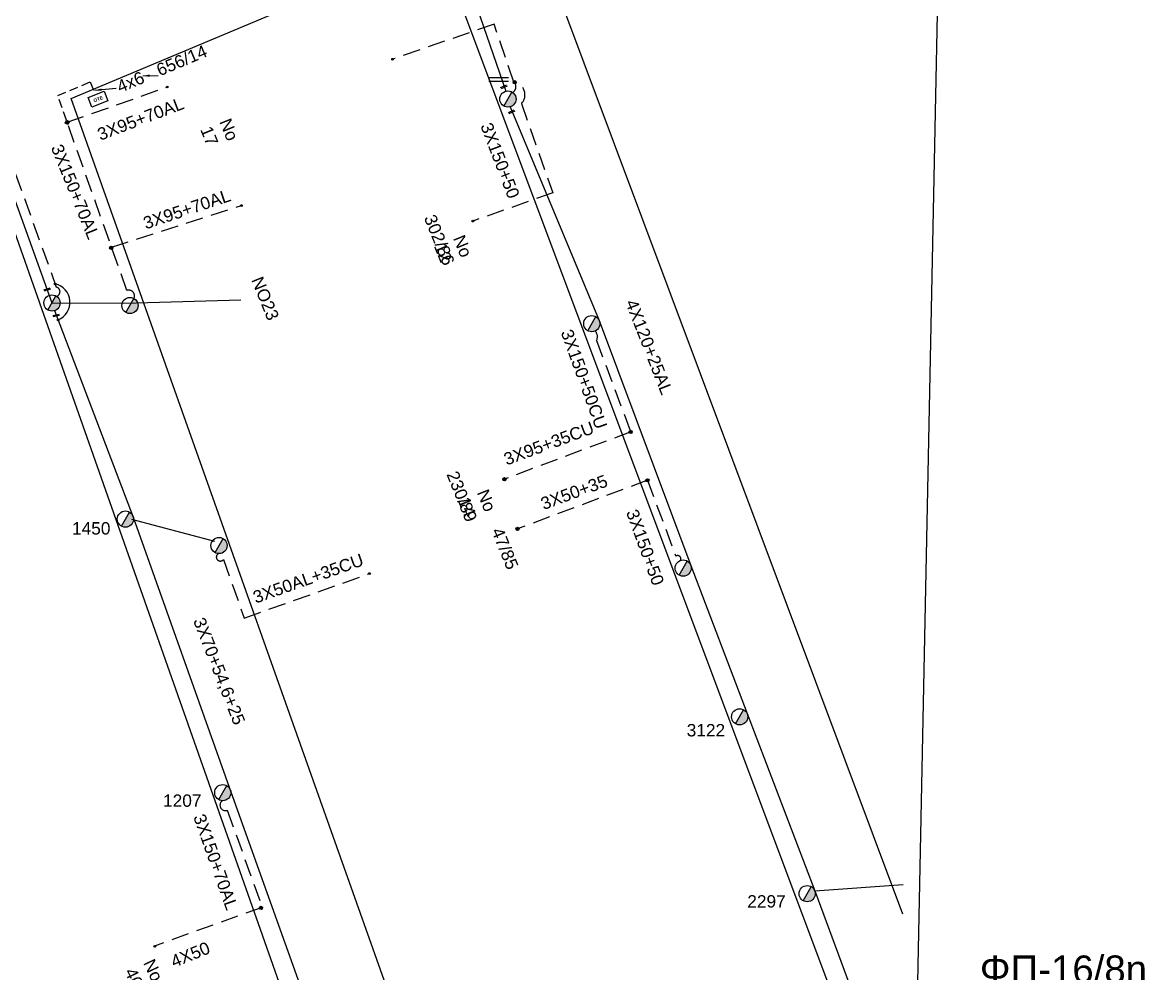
# Model space of a CAD drawing. Header units: millimetres. Extents: x 771 to 3391, y 686 to 1835.
# Drawn here: x 2753 to 2916.3, y 1162.7 to 1301.1 of the extents above; entities that cross this region are included whole.
import ezdxf

# ---------------------------------------------------------------- set-up
doc = ezdxf.new("R2010")
doc.units = ezdxf.units.MM
doc.linetypes.add('DASHED', pattern=[19.05, 12.7, -6.35])
for name, color, linetype in [('Pillar OTE', 7, 'Continuous'), ('Άγνωστα', 7, 'Continuous'), ('Επιγραφές - Σχήματα', 7, 'Continuous'), ('Καλωδια Χ.Τ 3x95+35', 7, 'DASHED'), ('Καλωδια Χ.Τ. 3x50+35', 7, 'Continuous'), ('Καλώδια ΧΤ   3x150+50CU', 7, 'DASHED'), ('Καλώδια ΧΤ   3x150+70AL', 7, 'DASHED'), ('Καλώδια ΧΤ   3x150AL+50CU', 7, 'DASHED'), ('Μηχανική τομή', 7, 'Continuous'), ('Στύλος ΦΜ', 7, 'Continuous'), ('Στύλος ΦΜ @ 1', 7, 'Continuous'), ('Συνδέσεις', 7, 'Continuous'), ('Συνεστραμμένα ΧΤ   3x70+54.6+25 AL', 7, 'SYN_LINE'), ('Συνεστραμμένα ΧΤ   4x120+25 AL', 7, 'SYN_LINE'), ('Τομή', 7, 'Continuous'), ('Υπόβαθρο ΔΕΗ', 7, 'Continuous'), ('Υπόγεια καλώδια Παροχών ΧΤ   4x50AL', 7, 'DASHED'), ('Υπόγεια καλώδια Παροχών ΧΤ   4x6', 7, 'DASHED')]:
    doc.layers.add(name, color=color, linetype=linetype)
doc.styles.get("Standard").update_dxf_attribs({"font": 'ARIAL.TTF'})
doc.linetypes.add('SYN_LINE', pattern='A,0.5,-0.0001,["/\\/\\/\\/",Standard,S=0.1,R=0,X=0,Y=-0.05],-0.25', length=0.7501)
doc.dimstyles.new('ISO-25', dxfattribs={"dimtxt": 2.5, "dimasz": 2.5, "dimexe": 1.25, "dimexo": 0.625, "dimtad": 1, "dimtxsty": 'Standard', "dimcen": 2.5, "dimadec": 0, "dimazin": 0, "dimtfac": 1, "dimtmove": 0, "dimatfit": 3, "dimfxl": 1, "dimarcsym": 0})

# ---------------------------------------------------------------- blocks, each defined once
blk = doc.blocks.new('ΥΠΑΡΧΩΝ ΤΣΙΜΕΝΤΕΝΙΟΣ ΣΤΥΛΟΣ')
at = {"layer": 'Στύλος ΦΜ'}
blk.add_hatch(color=7, dxfattribs=at).paths.add_polyline_path([(-1.29, -2.28, 0.574793), (2.62, 0, 0.268822), (1.3, 2.27)])
at = {"layer": 'Στύλος ΦΜ', "color": 7}
blk.add_line((-1.29, -2.28), (1.3, 2.27), dxfattribs=at)
blk.add_circle((0, 0), 2.62, dxfattribs=at)
at = {"layer": 'Στύλος ΦΜ', "flags": 4}
for tag, p in [('ΑΡΙΘΜΟΣ', (-4.68, 8.05)), ('ΤΥΠΟΣ', (-4.91, 3.03))]:
    blk.add_attdef(tag, p, '', height=4, dxfattribs=at)
blk = doc.blocks.new('_ΣΥΝΔΕΣΗ')
at = {"layer": 'Συνδέσεις', "linetype": 'SYN_LINE', "ltscale": 40}
blk.add_hatch(color=256, dxfattribs=at).paths.add_polyline_path([(0.5, -0.01, 1), (-0.5, -0.01, 1)])
at = {"layer": 'Συνδέσεις'}
blk.add_circle((0, -0.01), 0.5, dxfattribs=at)
blk = doc.blocks.new('ΜΗΧΑΝΙΚΗ ΤΟΜΗ')
at = {"layer": 'Μηχανική τομή', "ltscale": 40}
for p, q in [((-1.89, 0.78), (1.89, 0.78)), ((1.89, 0), (-1.89, 0))]:
    blk.add_line(p, q, dxfattribs=at)
blk = doc.blocks.new('ΤΟΜΗ')
at = {"layer": 'Τομή', "ltscale": 40}
for p, q in [((-5.68, 0), (5.68, 0)), ((5.68, -2.33), (-5.68, -2.33))]:
    blk.add_line(p, q, dxfattribs=at)
blk = doc.blocks.new('TSONTA XT1')
at = {"ltscale": 40}
h = blk.add_hatch(color=256, dxfattribs=at)
h.dxf.hatch_style = 1
h.paths.add_polyline_path([(595.96, 2487.66), (597.07, 2488.77), (595.96, 2489.87), (594.85, 2488.77)])
blk.add_lwpolyline([(594.85, 2488.77), (595.96, 2489.87), (597.07, 2488.77), (595.96, 2487.66)], close=True, dxfattribs=at)
blk = doc.blocks.new('PILLAR ΟΤΕ')
at = {"layer": 'Pillar OTE', "ltscale": 40}
blk.add_lwpolyline([(-3.31, 2.02), (3.39, 2.02), (3.39, -1.99), (-3.31, -1.99)], close=True, dxfattribs=at)
at = {"layer": 'Pillar OTE', "insert": (-1.81, 0.71), "char_height": 1.3575, "width": 109.961, "attachment_point": 1}
blk.add_mtext('{\\fArial|b1|i0|c161|p34;OTE}', dxfattribs=at)

msp = doc.modelspace()

# ---------------------------------------------------------------- linework, layer by layer
at = {"layer": 'Άγνωστα', "color": 30, "linetype": 'DASHED', "ltscale": 0.2}
for points in [[(2759.52791, 1286.5858), (2774.16079, 1291.75938)], [(2765.98235, 1268.40319), (2784.89858, 1274.47261)]]:
    msp.add_lwpolyline(points, dxfattribs=at)
at = {"layer": 'Άγνωστα', "color": 30, "linetype": 'SYN_LINE', "ltscale": 15}
for points in [[(2757.32016, 1260.27641), (2769.54477, 1260.31239), (2769.54477, 1260.31239)], [(2769.54477, 1260.31239), (2784.78497, 1260.77633)]]:
    msp.add_lwpolyline(points, dxfattribs=at)
at = {"layer": 'Άγνωστα', "color": 2}
msp.add_lwpolyline([(2868.32711, 1174.74732), (2881.20685, 1175.68641)], dxfattribs=at)
at = {"layer": 'Άγνωστα', "color": 27, "ltscale": 0.2}
msp.add_lwpolyline([(2788.12311, 1172.41275), (2788.127, 1172.41412)], dxfattribs=at)
at = {"layer": 'Καλωδια Χ.Τ 3x95+35', "color": 2, "linetype": 'DASHED', "ltscale": 0.2}
msp.add_lwpolyline([(2841.53973, 1241.52837), (2823.16296, 1234.65444)], dxfattribs=at)
at = {"layer": 'Καλωδια Χ.Τ. 3x50+35', "color": 2, "linetype": 'DASHED', "ltscale": 0.2}
msp.add_lwpolyline([(2843.97987, 1234.49408), (2825.28688, 1227.50185)], dxfattribs=at)
at = {"layer": 'Καλωδια Χ.Τ. 3x50+35', "color": 5, "linetype": 'DASHED', "ltscale": 0.2}
msp.add_lwpolyline([(2781.52698, 1223.82277, 1.229226095), (2782.26682, 1222.96897), (2785.29322, 1214.44338), (2803.53919, 1220.92031)], format="xyb", dxfattribs=at)
at = {"layer": 'Καλώδια ΧΤ   3x150+50CU', "color": 5, "linetype": 'DASHED', "ltscale": 0.2}
msp.add_lwpolyline([(2743.3839, 1303.73107, -0.998883415), (2746.84589, 1293.40258), (2757.94339, 1262.59942, -0.777057316), (2757.98227, 1261.26763)], format="xyb", dxfattribs=at)
at = {"layer": 'Καλώδια ΧΤ   3x150+50CU', "color": 30, "linetype": 'DASHED', "ltscale": 0.2}
msp.add_lwpolyline([(2824.34257, 1290.93935, 0.507812711), (2824.55566, 1292.43514), (2821.65027, 1300.86266), (2806.88738, 1295.77315)], format="xyb", dxfattribs=at)
at = {"layer": 'Καλώδια ΧΤ   3x150+50CU', "color": 2, "linetype": 'DASHED', "ltscale": 0.2}
for points in [[(2836.37767, 1256.22112, -0.30955552), (2836.56733, 1254.82157), (2841.53973, 1241.52837)], [(2843.97987, 1234.49408), (2848.10588, 1223.46362, -0.739481649), (2848.80804, 1222.83377)]]:
    msp.add_lwpolyline(points, format="xyb", dxfattribs=at)
at = {"layer": 'Καλώδια ΧΤ   3x150+70AL', "color": 30, "linetype": 'DASHED', "ltscale": 0.2}
for points in [[(2824.55566, 1292.43514, -0.613873895), (2825.63035, 1289.30114), (2830.2158, 1276.32841), (2818.56195, 1272.20915)], [(2769.24475, 1260.9471, 0.657868166), (2768.21088, 1262.12524), (2759.54518, 1286.53715)]]:
    msp.add_lwpolyline(points, format="xyb", dxfattribs=at)
at = {"layer": 'Καλώδια ΧΤ   3x150+70AL', "color": 5, "linetype": 'DASHED', "ltscale": 0.2}
msp.add_lwpolyline([(2782.10325, 1187.86649, 0.88335909), (2782.83247, 1186.47484), (2787.9017, 1172.33477)], format="xyb", dxfattribs=at)
at = {"layer": 'Συνεστραμμένα ΧΤ   3x70+54.6+25 AL', "color": 30, "linetype": 'SYN_LINE', "ltscale": 20}
msp.add_lwpolyline([(2757.32016, 1260.27641), (2744.13495, 1296.84314)], dxfattribs=at)
at = {"layer": 'Συνεστραμμένα ΧΤ   3x70+54.6+25 AL', "color": 2, "linetype": 'SYN_LINE', "ltscale": 20}
msp.add_lwpolyline([(2824.00734, 1288.84405), (2836.95854, 1257.75188), (2850.29772, 1222.09093), (2858.47908, 1200.53524), (2868.33089, 1174.74759), (2877.21734, 1150.75118)], dxfattribs=at)
at = {"layer": 'Συνεστραμμένα ΧΤ   3x70+54.6+25 AL', "color": 5, "linetype": 'SYN_LINE', "ltscale": 20}
msp.add_lwpolyline([(2757.69547, 1259.18685), (2769.14442, 1229.1337), (2783.34264, 1189.14828), (2796.46275, 1152.55112), (2806.62547, 1122.64975)], dxfattribs=at)
at = {"layer": 'Συνεστραμμένα ΧΤ   3x70+54.6+25 AL', "color": 5, "linetype": 'SYN_LINE', "ltscale": 15}
msp.add_lwpolyline([(2768.86361, 1228.82124), (2780.98388, 1225.65454)], dxfattribs=at)
at = {"layer": 'Συνεστραμμένα ΧΤ   4x120+25 AL', "color": 30, "linetype": 'SYN_LINE', "ltscale": 20}
msp.add_lwpolyline([(2772.47796, 1435.08609), (2783.08742, 1406.40877), (2792.57868, 1379.87681), (2804.7423, 1346.94114), (2811.73132, 1324.89483), (2823.3775, 1291.11335)], dxfattribs=at)
at = {"layer": 'Υπόβαθρο ΔΕΗ'}
for points in [[(887.18759, 748.25165), (2875.29445, 763.38266), (2895.53155, 1762.67838)], [(2884.20344, 1312.48957), (2876.02105, 1337.29618), (2826.30747, 1317.67948), (2881.1056, 1171.39551)], [(2760.11294, 1290.06747), (2813.5866, 1312.51801), (2870.95186, 1159.43548), (2814.3932, 1137.15602), (2760.11294, 1290.06747)], [(2704.92594, 1255.32971), (2715.24661, 1260.12571), (2716.39051, 1271.06603), (2747.00032, 1284.27063), (2800.87735, 1131.59833), (2759.11344, 1114.72766), (2704.92594, 1255.32971)]]:
    msp.add_lwpolyline(points, dxfattribs=at)
msp.add_arc((2757.1738, 1260.3868), 2.74838, 292.1120114, 77.3799167, dxfattribs=at)
at = {"layer": 'Υπόγεια καλώδια Παροχών ΧΤ   4x50AL', "color": 5, "linetype": 'DASHED', "ltscale": 0.2}
msp.add_lwpolyline([(2787.9017, 1172.33477), (2772.23293, 1166.7175)], dxfattribs=at)
at = {"layer": 'Υπόγεια καλώδια Παροχών ΧΤ   4x6', "color": 30, "linetype": 'DASHED', "ltscale": 0.1}
msp.add_lwpolyline([(2759.42377, 1286.9058), (2758.16367, 1290.48963), (2762.8571, 1292.46013), (2763.64957, 1290.57259)], dxfattribs=at)

# ---------------------------------------------------------------- block references
at = {"layer": 'Pillar OTE', "xscale": 0.375, "yscale": 0.375, "zscale": 0.375, "rotation": 20.97463555574058}
msp.add_blockref('PILLAR ΟΤΕ', (2763.99772, 1289.93481), dxfattribs=at)
at = {"layer": 'Μηχανική τομή'}
for p, xscale, yscale, zscale, rotation in [((2823.11446, 1291.65886), 0.2499999999999681, 0.2499999999999681, 0.2499999999999681, 24.52614692496657), ((2824.25612, 1288.02991), 0.2499999999999681, 0.2499999999999681, 0.2499999999999681, 24.52614692496657), ((2756.63629, 1262.17299), 0.25, 0.25, 0.25, 17.59654746458869), ((2757.9499, 1258.39459), 0.25, 0.25, 0.25, 11.58453589594179)]:
    msp.add_blockref('ΜΗΧΑΝΙΚΗ ΤΟΜΗ', p, dxfattribs=dict(at, xscale=xscale, yscale=yscale, zscale=zscale, rotation=rotation))
at = {"layer": 'Στύλος ΦΜ @ 1', "ltscale": 40, "xscale": 0.4499999999998181, "yscale": 0.4499999999998181, "zscale": 0.4499999999998181}
for p in [(2823.67002, 1289.97248), (2757.31079, 1260.30003), (2768.65919, 1259.92521), (2835.87644, 1257.28691), (2781.62964, 1224.99606), (2849.18102, 1221.71662)]:
    msp.add_blockref('ΥΠΑΡΧΩΝ ΤΣΙΜΕΝΤΕΝΙΟΣ ΣΤΥΛΟΣ', p, dxfattribs=at)
at = {"layer": 'Στύλος ΦΜ @ 1', "ltscale": 40}
ref = msp.add_blockref('ΥΠΑΡΧΩΝ ΤΣΙΜΕΝΤΕΝΙΟΣ ΣΤΥΛΟΣ', (2768.00254, 1228.84518), dxfattribs=dict(at, xscale=0.4499999999998181, yscale=0.4499999999998181, zscale=0.4499999999998181))
ref.add_attrib('ΤΥΠΟΣ', '1450', (2760.22597, 1226.59992), dxfattribs={"layer": 'Στύλος ΦΜ', "height": 1.8, "flags": 4})
ref = msp.add_blockref('ΥΠΑΡΧΩΝ ΤΣΙΜΕΝΤΕΝΙΟΣ ΣΤΥΛΟΣ', (2857.39549, 1200.07374), dxfattribs=dict(at, xscale=0.4499999999998181, yscale=0.4499999999998181, zscale=0.4499999999998181))
ref.add_attrib('ΤΥΠΟΣ', '3122', (2849.69375, 1197.22462), dxfattribs={"layer": 'Στύλος ΦΜ', "height": 1.8, "flags": 4})
ref = msp.add_blockref('ΥΠΑΡΧΩΝ ΤΣΙΜΕΝΤΕΝΙΟΣ ΣΤΥΛΟΣ', (2782.16964, 1189.04239), dxfattribs=dict(at, xscale=0.4499999999998181, yscale=0.4499999999998181, zscale=0.4499999999998181))
ref.add_attrib('ΤΥΠΟΣ', '1207', (2773.47862, 1186.9765), dxfattribs={"layer": 'Στύλος ΦΜ', "height": 1.8, "flags": 4})
ref = msp.add_blockref('ΥΠΑΡΧΩΝ ΤΣΙΜΕΝΤΕΝΙΟΣ ΣΤΥΛΟΣ', (2867.22944, 1174.33052), dxfattribs=dict(at, xscale=0.4499999999998181, yscale=0.4499999999998181, zscale=0.4499999999998181))
ref.add_attrib('ΤΥΠΟΣ', '2297', (2858.51115, 1172.31744), dxfattribs={"layer": 'Στύλος ΦΜ', "height": 1.8, "flags": 4})
at = {"layer": 'Συνδέσεις'}
for p, xscale, yscale, zscale in [((2806.88738, 1295.77315), 0.25, 0.25, 0.25), ((2774.09544, 1291.73628), 0.25, 0.25, 0.25), ((2824.657, 1292.42174), 0.4777242751394019, 0.4777242751394019, 0.4777242751394019), ((2784.89858, 1274.47261), 0.25, 0.25, 0.25), ((2818.56195, 1272.20915), 0.25, 0.25, 0.25), ((2765.93863, 1268.34216), 0.4777242751394019, 0.4777242751394019, 0.4777242751394019), ((2757.77428, 1263.06878), 0.25, 0.25, 0.25), ((2758.20835, 1257.84057), 0.25, 0.25, 0.25), ((2841.53973, 1241.52837), 0.4777242751394019, 0.4777242751394019, 0.4777242751394019), ((2823.16296, 1234.65444), 0.4777242751394019, 0.4777242751394019, 0.4777242751394019), ((2843.97356, 1234.49171), 0.4777242751394019, 0.4777242751394019, 0.4777242751394019), ((2825.06635, 1227.41937), 0.4777242751394019, 0.4777242751394019, 0.4777242751394019), ((2803.53919, 1220.92031), 0.25, 0.25, 0.25), ((2787.73599, 1172.27536), 0.4777242751394019, 0.4777242751394019, 0.4777242751394019), ((2772.27922, 1166.67226), 0.25, 0.25, 0.25)]:
    msp.add_blockref('_ΣΥΝΔΕΣΗ', p, dxfattribs=dict(at, xscale=xscale, yscale=yscale, zscale=zscale))
at = {"layer": 'Συνδέσεις', "xscale": 0.3075184835441075, "yscale": 0.3075184835441075, "zscale": 0.3075184835441075, "rotation": 18.42562371114567}
msp.add_blockref('TSONTA XT1', (2827.56232, 502.55034), dxfattribs=at)
at = {"layer": 'Τομή', "xscale": 0.25, "yscale": 0.25, "zscale": 0.25}
msp.add_blockref('ΤΟΜΗ', (2822.31651, 1293.10062), dxfattribs=at)

# ---------------------------------------------------------------- texts
at = {"layer": 'Άγνωστα', "color": 7, "char_height": 1.8, "attachment_point": 1}
for s, gutter_width, insert, rotation in [('656/14', 1.71483, (2772.29941, 1294.92924), 22.8323789), ('4x6', 1.71483, (2766.52314, 1292.50411), 22.8323789), ('3X95+70AL', 12.5, (2763.71417, 1285.57734), 20.9232682), ('3X95+70AL', 12.5, (2770.3898, 1272.69867), 18.5273723), ('302/86', 1.95143, (2813.08909, 1273.37676), 292.0698273), ('NO23', 12.5, (2787.95589, 1264.341), 292.0698273), ('3X150+50CU', 12.5, (2833.02623, 1256.65599), 289.9169393), ('3X95+35CU', 12.5, (2822.8599, 1238.31861), 20.3295234), ('230/89', 2.00674, (2816.3715, 1236.0479), 292.0698273), ('3X50+35', 12.5, (2828.24145, 1231.8451), 20.3295234), ('3X150+50', 12.5, (2842.5395, 1230.47049), 289.9169393), ('47/85', 2.00674, (2822.90413, 1227.82129), 292.0698273), ('3X50AL+35CU', 12.5, (2786.37191, 1218.23881), 19.5640446), ('3X70+54,6+25', 12.5, (2779.50523, 1214.73695), 291.3321964), ('4X50', 12.5, (2774.38739, 1165.20333), 22.1491672)]:
    msp.add_mtext_dynamic_manual_height_columns(s, width=1.8, gutter_width=gutter_width, heights=[0.04535], dxfattribs=dict(at, insert=insert, rotation=rotation))
at = {"layer": 'Άγνωστα', "color": 7}
note = msp.add_mtext_dynamic_manual_height_columns('No ', width=1.8, gutter_width=2.00674, heights=[0.04535, 0], dxfattribs=dict(at, insert=(2781.88015, 1290.88939), char_height=1.8, attachment_point=1, rotation=292.0698273))
for column, words in zip(note.columns.linked_columns, ['17']):
    column.text = words
note = msp.add_mtext_dynamic_manual_height_columns('No ', width=1.8, gutter_width=1.95143, heights=[0.04535, 0], dxfattribs=dict(at, insert=(2815.90996, 1273.87217), char_height=1.8, attachment_point=1, rotation=292.0698273))
for column, words in zip(note.columns.linked_columns, ['12']):
    column.text = words
note = msp.add_mtext_dynamic_manual_height_columns('No ', width=1.8, gutter_width=2.00674, heights=[0.04535, 0], dxfattribs=dict(at, insert=(2819.36025, 1236.91914), char_height=1.8, attachment_point=1, rotation=292.0698273))
for column, words in zip(note.columns.linked_columns, ['14']):
    column.text = words
note = msp.add_mtext_dynamic_manual_height_columns('No ', width=1.8, gutter_width=1.89371, heights=[0.04535, 0], dxfattribs=dict(at, insert=(2770.60702, 1168.37578), char_height=1.8, attachment_point=1, rotation=295.1972149))
for column, words in zip(note.columns.linked_columns, ['40']):
    column.text = words
at = {"layer": 'Επιγραφές - Σχήματα', "ltscale": 0.2, "insert": (2892.35882, 1165.33974), "char_height": 4, "width": 19.6718533, "attachment_point": 1}
msp.add_mtext('ΦΠ-16/8η', dxfattribs=at)
at = {"layer": 'Καλώδια ΧΤ   3x150+70AL', "color": 7, "char_height": 1.8, "attachment_point": 1}
for insert, rotation in [((2758.79503, 1283.59872), 292.0698273), ((2779.55102, 1186.13243), 289.5149613)]:
    msp.add_mtext_dynamic_manual_height_columns('3X150+70AL', width=1.8, gutter_width=12.5, heights=[0.04535], dxfattribs=dict(at, insert=insert, rotation=rotation))
at = {"layer": 'Καλώδια ΧΤ   3x150AL+50CU', "color": 7, "insert": (2821.3175, 1286.73677), "char_height": 1.8, "attachment_point": 1, "rotation": 290.9201145}
msp.add_mtext_dynamic_manual_height_columns('3X150+50', width=1.8, gutter_width=12.5, heights=[0.04535], dxfattribs=at)
at = {"layer": 'Συνεστραμμένα ΧΤ   4x120+25 AL', "color": 7, "insert": (2842.41533, 1261.02071), "char_height": 1.8, "attachment_point": 1, "rotation": 291.3321964}
msp.add_mtext_dynamic_manual_height_columns('4X120+25AL', width=1.8, gutter_width=12.5, heights=[0.04535], dxfattribs=at)

# ---------------------------------------------------------------- leaders
at = {"layer": 'Επιγραφές - Σχήματα', "ltscale": 40}
for points in [[(2770.51286, 1293.3548), (2772.78256, 1293.4012)], [(2763.55939, 1291.24828), (2766.66158, 1291.5555)]]:
    msp.add_leader(points, dimstyle='ISO-25', override={"dimasz": 1, "dimtad": 0}, dxfattribs=at)

doc.saveas('drawing.dxf')
